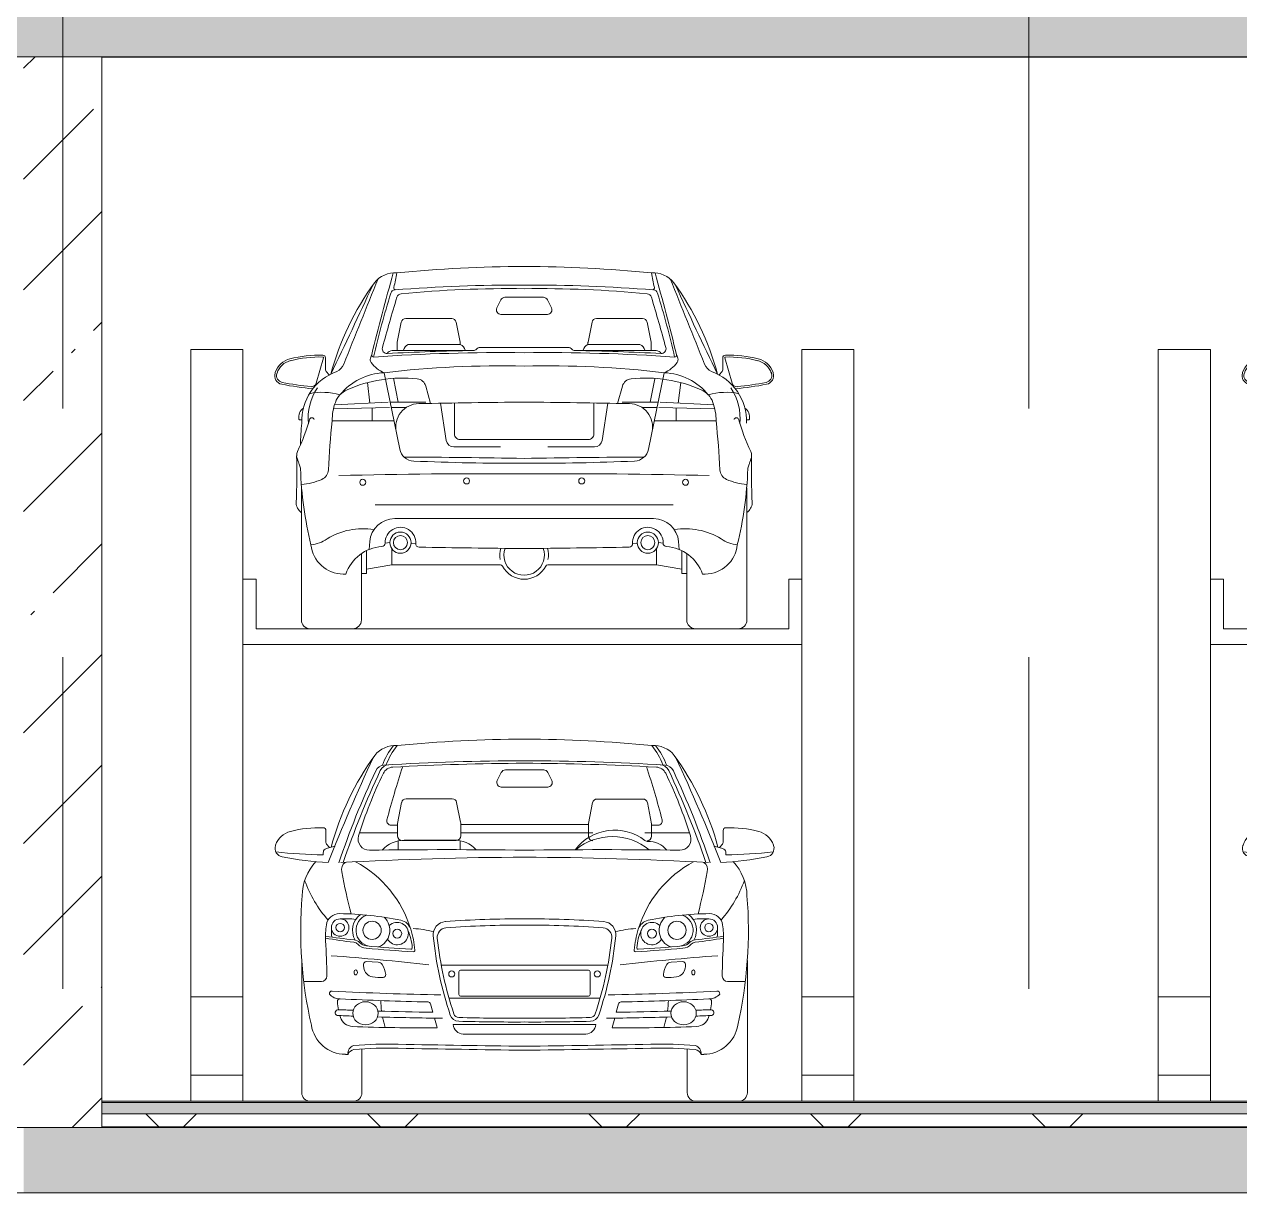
# Model space of a CAD drawing. Header units: millimetres. Extents: x -39507 to 33074, y -24219 to 30962.
# Drawn here: x -13630 to -8976, y -10700 to -6225 of the extents above; entities that cross this region are included whole.
import ezdxf

# ---------------------------------------------------------------- set-up
doc = ezdxf.new("R2010")
doc.units = ezdxf.units.MM
doc.linetypes.add('Осевые', pattern=[6350, 1270, -952.5, 3175, -952.5])
for name, color, linetype, lineweight in [('Каркас несущий', 7, 'Continuous', 9), ('Общие ребра', 7, 'Continuous', 9), ('Отделка 1 _4_-1', 7, 'Continuous', 9), ('Отделка 2 _5_-1', 7, 'Continuous', 9), ('Перекрытия', 7, 'Continuous', 9), ('Стены', 7, 'Continuous', 9), ('Структура _1_', 7, 'Continuous', 18), ('Фундамент несущей конструкции', 7, 'Continuous', 9), ('Штриховка разреза-2', 7, 'Continuous', 9)]:
    doc.layers.add(name, color=color, linetype=linetype, lineweight=lineweight)
for name, color, linetype, lineweight, true_color in [('Оси-3', 7, 'Осевые', 9, 0xaaaaaa), ('Парковка-1', 7, 'Continuous', 9, 0xaaaaaa), ('Элементы узлов-1', 7, 'Continuous', 9, 0xaaaaaa)]:
    doc.layers.add(name, color=color, linetype=linetype, lineweight=lineweight, true_color=true_color)
pattern_1 = [(45, (-2885.9, 6475), (-424.264, 424.264), [600, -100, 20, -100]), (45, (-2885.9, 6899), (-424.264, 424.264), [])]

# ---------------------------------------------------------------- blocks, each defined once
blk = doc.blocks.new('Стена монолитная - Стена монолитная-463893-Разрез 2-2')
at = {"layer": 'Стены'}
blk.add_line((-16032.9, -10450), (-2232.9, -10450), dxfattribs=at)
blk = doc.blocks.new('Стена наружная на отм_-10_450 - Стена наружная на отм_-10_450-507337-Разрез 2-2')
at = {"layer": 'Фундамент несущей конструкции'}
for p, q in [((-21237.9, -6350), (-9282.9, -6350)), ((-9282.9, -6350), (-5782.9, -6350)), ((-3682.9, -10450), (-16032.9, -10450))]:
    blk.add_line(p, q, dxfattribs=at)
blk = doc.blocks.new('Прк_Свб_Механизированная парковка_Параллельная - Прк_Свб_Механизированная парковка_Параллельная-V211-Разрез 2-2')
at = {"layer": 'Парковка-1'}
for p, q in [((-3187.9, -9950), (-3187.9, -7470)), ((-2987.9, -7470), (-3187.9, -7470)), ((-2987.9, -7470), (-2987.9, -9950)), ((-847.9, -9950), (-847.9, -7470)), ((-647.9, -7470), (-847.9, -7470)), ((-647.9, -7470), (-647.9, -9950)), ((-2937.9, -8350), (-2987.9, -8350)), ((-2987.9, -8350), (-2987.9, -8600)), ((-2937.9, -8539.9), (-2937.9, -8350)), ((-847.9, -8350), (-897.9, -8350)), ((-897.9, -8350), (-897.9, -8539.9)), ((-847.9, -8600), (-847.9, -8350)), ((-897.9, -8539.9), (-2937.9, -8539.9)), ((-2987.9, -8600), (-847.9, -8600)), ((-3187.9, -10250), (-3187.9, -9950)), ((-3187.9, -9950), (-2987.9, -9950)), ((-2987.9, -9950), (-3187.9, -9950)), ((-2987.9, -9950), (-2987.9, -10250)), ((-847.9, -10250), (-847.9, -9950)), ((-847.9, -9950), (-647.9, -9950)), ((-647.9, -9950), (-847.9, -9950)), ((-647.9, -9950), (-647.9, -10250)), ((-3187.9, -10350), (-3187.9, -10250)), ((-3187.9, -10250), (-2987.9, -10250)), ((-2987.9, -10250), (-3187.9, -10250)), ((-2987.9, -10250), (-2987.9, -10350)), ((-847.9, -10350), (-847.9, -10250)), ((-847.9, -10250), (-647.9, -10250)), ((-647.9, -10250), (-847.9, -10250)), ((-647.9, -10250), (-647.9, -10350)), ((-2987.9, -10350), (-3187.9, -10350)), ((-647.9, -10350), (-847.9, -10350))]:
    blk.add_line(p, q, dxfattribs=at)
blk.add_arc((-1126.9, -7612.4), 171.1, 17.6183, 18.326, dxfattribs=at)
at = {"layer": 'Элементы узлов-1'}
for p, q in [((-2000.1, -7280.3), (-2015.5, -7311.3)), ((-1984.6, -7270.7), (-1911.1, -7270.7)), ((-1911.1, -7270.7), (-1837.6, -7270.7)), ((-1822.1, -7280.3), (-1806.7, -7311.3)), ((-2188.2, -7352), (-2364.8, -7352)), ((-1911.1, -7336.3), (-2000, -7336.3)), ((-1822.2, -7336.3), (-1911.1, -7336.3)), ((-1634, -7352), (-1457.5, -7352)), ((-2397.3, -7443), (-2381.7, -7365.9)), ((-2155.8, -7442.2), (-2171.3, -7365.9)), ((-1666.4, -7442.2), (-1651, -7365.9)), ((-1424.9, -7443), (-1440.5, -7365.9)), ((-2397.6, -7474.5), (-2397.6, -7446.5)), ((-2155.5, -7451.6), (-2155.5, -7445.6)), ((-1666.7, -7451.6), (-1666.7, -7445.6)), ((-1424.6, -7474.5), (-1424.6, -7446.5)), ((-2106, -7474.5), (-2416.4, -7474.5)), ((-2354.8, -7451.6), (-2155.5, -7451.6)), ((-2079.6, -7462.8), (-1911.1, -7462.8)), ((-1911.1, -7462.8), (-1742.6, -7462.8)), ((-1716.3, -7474.5), (-1405.8, -7474.5)), ((-1467.4, -7451.6), (-1666.7, -7451.6)), ((-2679.1, -7502.2), (-2707.5, -7599.8)), ((-2671.8, -7502.2), (-2671.8, -7548)), ((-1150.4, -7502.2), (-1150.4, -7548)), ((-1143.1, -7502.2), (-1114.8, -7599.8)), ((-2669.2, -7554.8), (-2657.6, -7568)), ((-2447.8, -7559.5), (-2387.8, -7852.2)), ((-2411.7, -7580.9), (-2393.3, -7671.6)), ((-1374.5, -7559.5), (-1434.5, -7852.2)), ((-1410.8, -7582.4), (-1429, -7671.6)), ((-1153, -7554.8), (-1164.7, -7568)), ((-2511.5, -7597.5), (-2501.7, -7675.5)), ((-2269.2, -7676.9), (-2287.6, -7610.7)), ((-1553, -7676.9), (-1534.6, -7610.7)), ((-1310.7, -7597.5), (-1320.6, -7675.5)), ((-2431.7, -7671.6), (-2637.3, -7682.9)), ((-2287.1, -7671.6), (-2424.8, -7671.6)), ((-2209.6, -7818.7), (-2231.4, -7676.3)), ((-2178, -7675.4), (-2178, -7795)), ((-1644.2, -7675.4), (-1644.2, -7795)), ((-1612.6, -7818.7), (-1590.8, -7676.3)), ((-1535.2, -7671.6), (-1397.5, -7671.6)), ((-1390.5, -7671.6), (-1185, -7682.9)), ((-2427.4, -7692.7), (-2641.4, -7698.3)), ((-2493.5, -7694.4), (-2493.5, -7744.3)), ((-2420.5, -7692.7), (-2362.7, -7692.7)), ((-1401.8, -7692.7), (-1459.6, -7692.7)), ((-1394.8, -7692.7), (-1180.9, -7698.3)), ((-1328.8, -7694.4), (-1328.8, -7744.3)), ((-2646.3, -7744.3), (-2409.9, -7744.3)), ((-1176, -7744.3), (-1412.4, -7744.3)), ((-1911.1, -7815.2), (-2157.7, -7815.2)), ((-1664.5, -7815.2), (-1911.1, -7815.2)), ((-2001.3, -7843.5), (-2180.8, -7843.5)), ((-1820.9, -7843.5), (-1641.4, -7843.5)), ((-2764.4, -8506.5), (-2764.4, -8000.8)), ((-1057.8, -8506.5), (-1057.8, -8000.8)), ((-2481.8, -8065.8), (-1911.1, -8065.8)), ((-1911.1, -8065.8), (-1340.5, -8065.8)), ((-2406.9, -8118.1), (-1911.1, -8118.1)), ((-1911.1, -8118.1), (-1415.3, -8118.1)), ((-2502.3, -8206.1), (-2504.8, -8236.7)), ((-2425.4, -8210.2), (-2443.4, -8212.4)), ((-2418, -8294.9), (-2418, -8233.7)), ((-2326.3, -8214.6), (-2344.3, -8213.3)), ((-1495.9, -8214.6), (-1478, -8213.3)), ((-1404.3, -8294.9), (-1404.3, -8233.7)), ((-1396.8, -8210.2), (-1378.9, -8212.4)), ((-1319.9, -8206.1), (-1317.4, -8236.7)), ((-2534.1, -8252.3), (-2534.1, -8506.5)), ((-2515, -8328.4), (-2515, -8241.2)), ((-1307.2, -8328.4), (-1307.2, -8241.2)), ((-1288.2, -8252.3), (-1288.2, -8506.5)), ((-2604.4, -8330.8), (-2594.1, -8330.8)), ((-2534.1, -8328.4), (-2515, -8328.4)), ((-2515, -8311.9), (-2418, -8294.9)), ((-2418, -8294.9), (-2001.9, -8294.9)), ((-1404.3, -8294.9), (-1820.3, -8294.9)), ((-1307.2, -8311.9), (-1404.3, -8294.9)), ((-1288.2, -8328.4), (-1307.2, -8328.4)), ((-1217.9, -8330.8), (-1228.2, -8330.8)), ((-2567.5, -8539.9), (-2731, -8539.9)), ((-1254.8, -8539.9), (-1091.2, -8539.9)), ((-1998.6, -9090.5), (-2014, -9121.4)), ((-1983.1, -9080.9), (-1909.6, -9080.9)), ((-1909.6, -9080.9), (-1836.1, -9080.9)), ((-1820.6, -9090.5), (-1805.2, -9121.4)), ((-1909.6, -9146.4), (-1998.5, -9146.4)), ((-1820.7, -9146.4), (-1909.6, -9146.4)), ((-2396.1, -9285.5), (-2380.2, -9204.9)), ((-2186.7, -9191), (-2363.2, -9191)), ((-2154.3, -9281.2), (-2169.7, -9204.9)), ((-1665.2, -9285.9), (-1649.5, -9206.1)), ((-1632.5, -9192.3), (-1456, -9192.3)), ((-1423.1, -9286.7), (-1439, -9206.1)), ((-2396.1, -9292.2), (-2421, -9292.2)), ((-2396.1, -9333.4), (-2396.1, -9285.5)), ((-2154, -9333.4), (-2154, -9284.7)), ((-2154, -9289.6), (-1803.6, -9289.6)), ((-1803.6, -9289.6), (-1665.2, -9289.6)), ((-1665.2, -9334.6), (-1665.2, -9285.9)), ((-1423.1, -9334.6), (-1423.1, -9286.7)), ((-1423.1, -9292.2), (-1398.2, -9292.2)), ((-2670.3, -9312.3), (-2670.3, -9358.1)), ((-2396.1, -9321.8), (-2541.2, -9321.8)), ((-2393.2, -9352.8), (-2393.2, -9387)), ((-2193.5, -9350.7), (-2378.8, -9350.7)), ((-2370.1, -9350.4), (-2274.9, -9350.4)), ((-2179.6, -9349.7), (-2274.9, -9350.4)), ((-2171.3, -9350.7), (-2193.5, -9350.7)), ((-2156.5, -9351.9), (-2156.2, -9386.2)), ((-1803.6, -9321.8), (-2154, -9321.8)), ((-1647.9, -9321.8), (-1803.6, -9321.8)), ((-1449.1, -9321.8), (-1278, -9321.8)), ((-1148.9, -9312.3), (-1148.9, -9358.1)), ((-2667.7, -9364.9), (-2656, -9378.1)), ((-1151.5, -9364.9), (-1163.2, -9378.1)), ((-2762.9, -10316.6), (-2762.9, -9811)), ((-2470.7, -9817), (-2515.5, -9815.1)), ((-1348.5, -9817), (-1303.7, -9815.1)), ((-1056.3, -10316.6), (-1056.3, -9811)), ((-2228.8, -9828.6), (-1909.6, -9828.6)), ((-2160.7, -9853.5), (-2160.7, -9941.2)), ((-2154.6, -9847.5), (-1909.6, -9847.5)), ((-1909.6, -9828.6), (-1590.4, -9828.6)), ((-1909.6, -9847.5), (-1664.6, -9847.5)), ((-1658.5, -9853.5), (-1658.5, -9941.2)), ((-2687, -9891), (-2755.9, -9891)), ((-1132.2, -9891), (-1063.3, -9891)), ((-2198.9, -9955.4), (-1909.6, -9955.4)), ((-1909.6, -9947.2), (-2154.6, -9947.2)), ((-1664.6, -9947.2), (-1909.6, -9947.2)), ((-1909.6, -9955.4), (-1620.3, -9955.4)), ((-2269.9, -9976.9), (-2261, -10009.2)), ((-1558.2, -10009.2), (-1549.3, -9976.9)), ((-2254.8, -10031.5), (-2244.8, -10067.9)), ((-1574.4, -10067.9), (-1564.4, -10031.5)), ((-2182.6, -10056.4), (-1909.6, -10056.4)), ((-2144.5, -10092.5), (-1909.6, -10092.5)), ((-1909.6, -10056.4), (-1636.6, -10056.4)), ((-1909.6, -10092.5), (-1674.7, -10092.5)), ((-2595.8, -10170.1), (-2585.6, -10170.1)), ((-2532.6, -10149.3), (-2532.6, -10316.6)), ((-1286.6, -10149.3), (-1286.6, -10316.6)), ((-1223.4, -10170.1), (-1233.6, -10170.1)), ((-2565.9, -10350), (-2729.5, -10350)), ((-1253.2, -10350), (-1089.7, -10350))]:
    blk.add_line(p, q, dxfattribs=at)
for centre, radius in [((-2529.2, -7979), 11.4), ((-2131.6, -7974), 11.4), ((-1690.7, -7974), 11.4), ((-1293, -7979), 11.4), ((-2384.8, -8210.2), 40.6), ((-2384.8, -8210.2), 27), ((-1437.4, -8210.2), 40.6), ((-1437.4, -8210.2), 27), ((-2615.7, -9684.6), 33.5), ((-2615.7, -9684.6), 16.2), ((-2493.4, -9695.1), 34.9), ((-1325.8, -9695.1), 34.9), ((-1203.5, -9684.6), 33.5), ((-1203.5, -9684.6), 16.2), ((-2397.3, -9707.5), 17.2), ((-1421.8, -9707.5), 17.2), ((-2188.3, -9861.9), 11.8), ((-1630.9, -9861.9), 11.8)]:
    blk.add_circle(centre, radius, dxfattribs=at)
for centre, radius, start, end in [((-1907.6, -12087.1), 4934.3, 90.0409, 95.713), ((-1914.6, -12087.1), 4934.3, 84.287, 89.9591), ((48708.9, -28019.4), 55251.7, 157.86428, 158.22937), ((8562, -10232.6), 11391.9, 164.4425, 166.06975), ((-2406.1, -7276.9), 99.9, 85.7838, 141.6623), ((-3174.3, -7048.9), 786, 346.4979, 350.6005), ((-1416.1, -7276.9), 99.9, 38.3377, 94.2162), ((-648, -7048.9), 786, 189.3995, 193.5021), ((-12384.3, -10232.6), 11391.9, 13.93025, 15.5575), ((-52531.1, -28019.4), 55251.7, 21.77063, 22.13572), ((-1613.9, -7845.6), 1075, 144.0802, 164.861), ((-20703, 1133.6), 20038.2, 334.27309, 335.34979), ((1097.5, -8326.4), 3679.1, 163.0632, 167.011), ((-2405, -7259.8), 17.8, 94.5001, 163.0632), ((-2402.6, -7234.2), 7.59, 166.4979, 274.4568), ((-1944.5, -13110.7), 5886.7, 89.67465, 94.50007), ((-2380.5, -7275.7), 18.8, 95.4501, 163.2127), ((-1964.5, -11635.8), 4398.6, 89.305, 95.4501), ((-1877.7, -13110.7), 5886.7, 85.49993, 90.32535), ((-1857.8, -11635.8), 4398.6, 84.5499, 90.695), ((-1441.8, -7275.7), 18.8, 16.7873, 84.5499), ((-1419.7, -7234.2), 7.59, 265.5432, 13.5021), ((-1417.2, -7259.8), 17.8, 16.9368, 85.4999), ((-4919.7, -8326.4), 3679.1, 12.989, 16.9368), ((-2208.3, -7845.6), 1075, 15.139, 35.9198), ((16880.8, 1133.6), 20038.2, 204.65021, 205.72691), ((4645.2, -9395.2), 7357.2, 163.21267, 164.77719), ((-1984.6, -7288), 17.3, 90, 153.5465), ((-1837.6, -7288), 17.3, 26.4535, 90), ((-8467.4, -9395.2), 7357.2, 15.22281, 16.78733), ((-2364.8, -7369.3), 17.3, 90, 168.5881), ((-2188.2, -7369.3), 17.3, 11.4119, 90), ((-2000, -7319), 17.3, 153.5465, 270), ((-1822.2, -7319), 17.3, 270, 26.4535), ((-1634, -7369.3), 17.3, 90, 168.5881), ((-1457.5, -7369.3), 17.3, 11.4119, 90), ((-2380.3, -7446.5), 17.3, 168.5881, 180), ((-2172.8, -7445.6), 17.3, 0, 11.4119), ((-1649.4, -7445.6), 17.3, 168.5881, 180), ((-1441.9, -7446.5), 17.3, 0, 11.4119), ((-2692.2, -7967.5), 475.7, 88.7503, 104.0957), ((-2682, -7502.2), 10.2, 0, 88.7503), ((-2462.8, -7511.4), 37.7, 148.8459, 175.6295), ((-2487.5, -7491.9), 7.59, 166.0697, 273.9966), ((-1996, -14525.7), 7043.4, 89.3093, 93.99662), ((-2436.7, -7468.1), 17.8, 164.7772, 273.0474), ((-2416.4, -7496.7), 22.2, 90.0461, 150.7436), ((-1970, -16234.3), 8760.8, 90.88947, 93.04741), ((-2347.5, -7476.1), 25.6, 106.4998, 173.9283), ((-2162.8, -7476.1), 25.6, 6.0717, 73.5002), ((-2106.3, -7456.7), 17.8, 270.8895, 315.2014), ((-2077.9, -7484.9), 22.2, 94.4926, 135.2014), ((-1826.2, -14525.7), 7043.4, 86.00338, 90.6907), ((-1744.3, -7484.9), 22.2, 44.7986, 85.5074), ((-1716, -7456.7), 17.8, 224.7986, 269.1105), ((-1852.3, -16234.3), 8760.8, 86.95259, 89.11053), ((-1659.5, -7476.1), 25.6, 106.4998, 173.9283), ((-1474.7, -7476.1), 25.6, 6.0717, 73.5002), ((-1405.8, -7496.7), 22.2, 29.2564, 89.9539), ((-1385.6, -7468.1), 17.8, 266.9526, 15.2228), ((-1334.8, -7491.9), 7.59, 266.0034, 13.9303), ((-1359.4, -7511.4), 37.7, 4.3705, 31.1541), ((-1140.2, -7502.2), 10.2, 91.2497, 180), ((-1130.1, -7967.5), 475.7, 75.9043, 91.2497), ((-2788.5, -7583.7), 80, 104.0957, 161.674), ((-2788.5, -7583.7), 72.7, 104.0957, 161.674), ((-2692.2, -7967.5), 468.3, 88.7503, 104.0957), ((-2682, -7502.2), 2.91, 360, 88.7503), ((-2656.4, -7502.2), 59.8, 298.1193, 335.5163), ((-2482.7, -7509.9), 17.8, 175.6295, 217.0304), ((-2397.3, -7445.5), 124.7, 217.0304, 246.1166), ((-1995.7, -11403.5), 3870.5, 88.7475, 96.7073), ((-1826.5, -11403.5), 3870.5, 83.2927, 91.2525), ((-1424.9, -7445.5), 124.7, 293.8834, 322.9696), ((-1339.6, -7509.9), 17.8, 322.9696, 4.3705), ((-1165.8, -7502.2), 59.8, 204.4837, 241.8807), ((-1140.2, -7502.2), 2.91, 91.2497, 180), ((-1130.1, -7967.5), 468.3, 75.9043, 91.2497), ((-1033.7, -7583.7), 72.7, 18.326, 75.9043), ((-1033.7, -7583.7), 80, 18.326, 75.9043), ((-2833.2, -7570.7), 33.5, 162.3817, 258.997), ((-2702.1, -7612.4), 171.1, 161.674, 162.3817), ((-2833.2, -7570.7), 26.2, 162.3817, 258.997), ((-2561.2, -7745.5), 202, 109.397, 181.9623), ((-2661.5, -7548), 10.2, 180, 221.428), ((-2438, -7788.9), 229.6, 92.4534, 141.0622), ((-2376.4, -8101.4), 521.7, 83.8593, 114.1135), ((-2324.7, -7621), 38.5, 15.5227, 83.8593), ((-1497.5, -7621), 38.5, 96.1407, 164.4773), ((-1445.9, -8101.4), 521.7, 65.8865, 96.1407), ((-1384.3, -7788.9), 229.6, 38.9378, 87.5466), ((-1261.1, -7745.5), 202, 358.0377, 70.603), ((-1160.7, -7548), 10.2, 318.572, 0), ((-989, -7570.7), 26.2, 281.003, 17.6183), ((-989, -7570.7), 33.5, 281.003, 17.6183), ((-1120.2, -7612.4), 171.1, 17.6183, 18.326), ((-2600.3, -6372.9), 1253.8, 258.997, 264.5122), ((-2600.3, -6372.9), 1246.4, 258.997, 264.1692), ((-2520.7, -7736.2), 217.7, 146.8264, 184.9502), ((-2725.1, -7594.7), 18.3, 264.1692, 343.8085), ((-2555.3, -7701.6), 83.7, 114.1135, 159.9948), ((-1266.9, -7701.6), 83.7, 20.0052, 65.8865), ((-1301.5, -7736.2), 217.7, 355.0498, 33.1736), ((-1097.2, -7594.7), 18.3, 196.1915, 275.8308), ((-1221.9, -6372.9), 1253.8, 275.4878, 281.003), ((-1221.9, -6372.9), 1246.4, 275.8308, 281.003), ((-2684.3, -7866.1), 231.6, 72.9961, 102.2038), ((-2442.1, -7742.8), 204.2, 159.9948, 180.4078), ((-2312.9, -7768), 90.2, 91.0763, 191.5926), ((-1297.2, -61829.6), 54161.4, 90.64943, 91.0763), ((-2525, -61829.6), 54161.4, 88.9237, 89.35057), ((-1509.3, -7768), 90.2, 348.4074, 88.9237), ((-1137.9, -7866.1), 231.6, 77.7962, 107.0039), ((-1380.1, -7742.8), 204.2, 359.5922, 20.0052), ((-2729.7, -7730.6), 44.9, 127.0648, 188.1795), ((-1092.6, -7730.6), 44.9, 351.8205, 52.9352), ((-3580.6, -7487.2), 884.4, 335.0061, 343.6424), ((-2770.9, -7736.5), 3.27, 188.1795, 265.5447), ((-2760.9, -7608.5), 131.7, 265.5447, 269.0311), ((-1331.1, -7877.8), 1437.5, 174.9976, 178.3487), ((-2724, -7741.1), 9.21, 13.0469, 148.7544), ((378.7, -8072.1), 3042.6, 173.8158, 177.3495), ((-4200.9, -8072.1), 3042.6, 2.6505, 6.1842), ((-1098.2, -7741.1), 9.21, 31.2456, 166.9531), ((-241.7, -7487.2), 884.4, 196.3576, 204.9939), ((-1061.3, -7608.5), 131.7, 270.9689, 274.4553), ((-1051.4, -7736.5), 3.27, 274.4553, 351.8205), ((-2180.8, -7814.3), 29.2, 188.6953, 270), ((-2157.7, -7795), 20.3, 180, 270.0801), ((-1664.5, -7795), 20.3, 269.9199, 0), ((-1641.4, -7814.3), 29.2, 270, 351.3047), ((-2745.6, -7876.4), 36.7, 155.0061, 181.8553), ((-2331.5, -7840.6), 57.4, 191.5926, 267.5409), ((-1490.7, -7840.6), 57.4, 272.4591, 348.4074), ((-1076.6, -7876.4), 36.7, 358.1447, 24.9939), ((-4808.4, -7943.2), 2027.1, 356.7448, 1.8553), ((-2666.6, -51984.7), 44103.4, 89.01848, 89.61606), ((-1953.8, 954.7), 8860.8, 267.54087, 270.27596), ((-1155.6, -51984.7), 44103.4, 90.38394, 90.98152), ((-1868.4, 954.7), 8860.8, 269.72404, 272.45913), ((986.2, -7943.2), 2027.1, 178.1447, 183.2552), ((-1331.1, -7877.8), 1437.5, 181.9837, 193.7227), ((-2702.9, -7929.4), 42.2, 293.9425, 357.3495), ((-2096.5, -27232), 19285.6, 89.44927, 91.55649), ((-1725.7, -27232), 19285.6, 88.44351, 90.55073), ((-1119.3, -7929.4), 42.2, 182.6505, 246.0575), ((-2491.1, -7877.8), 1437.5, 346.2773, 358.0163), ((-2777.2, -7762), 225.4, 273.2699, 293.9425), ((-1045, -7762), 225.4, 246.0575, 266.7301), ((-2734.3, -8054.6), 50.4, 184.2077, 233.2585), ((-1088, -8054.6), 50.4, 306.7415, 355.7923), ((-2406.9, -8213.9), 95.7, 90, 175.3467), ((-1415.3, -8213.9), 95.7, 4.6533, 90), ((-2529.7, -8415.3), 258.3, 80.3869, 121.8355), ((-2384.8, -8210.2), 58.6, 356.4752, 181.7411), ((-1437.4, -8210.2), 58.6, 358.2589, 183.5248), ((-1292.6, -8415.3), 258.3, 58.1645, 99.6131), ((-2744.6, -8078), 141.8, 276.9357, 303.7276), ((-2603.5, -8206.2), 124.6, 185.7841, 269.5996), ((-2446.2, -8381.6), 156.4, 93.5063, 161.053), ((-2456.6, -8212.4), 13.2, 273.5063, 1.7411), ((-2313.1, -8214.6), 13.2, 176.4752, 269.02), ((-1539.4, 37013.8), 45248.2, 269.01996, 269.52932), ((-1911.1, -8257.6), 92.9, 164.039, 190.9633), ((-1911.1, -8257.6), 77.5, 160.8842, 19.1158), ((-2282.8, 37013.8), 45248.2, 270.47068, 270.98004), ((-1911.1, -8257.6), 92.9, 349.0367, 15.961), ((-1509.1, -8214.6), 13.2, 270.98, 3.5248), ((-1365.7, -8212.4), 13.2, 178.2589, 266.4937), ((-1376, -8381.6), 156.4, 18.947, 86.4937), ((-1218.7, -8206.2), 124.6, 270.4004, 354.2159), ((-1077.6, -8078), 141.8, 236.2724, 263.0643), ((-2001.9, -8303.8), 8.95, 26.9755, 90), ((-1911.1, -8257.6), 92.9, 206.9755, 333.0245), ((-1820.3, -8303.8), 8.95, 90, 153.0245), ((-2731, -8506.5), 33.4, 180, 270), ((-2567.5, -8506.5), 33.4, 270, 0), ((-1254.8, -8506.5), 33.4, 180, 270), ((-1091.2, -8506.5), 33.4, 270, 0), ((-1906.1, -13897.2), 4934.3, 90.0409, 95.713), ((-1913.1, -13897.2), 4934.3, 84.287, 89.9591), ((-1612.4, -9655.7), 1075, 144.0802, 164.9521), ((-2404.6, -9087), 99.9, 85.7838, 141.6623), ((-2222.2, -9143.2), 244.8, 140.4636, 160.8545), ((-2208.4, -9143.2), 244.8, 140.484, 160.5198), ((-1414.6, -9087), 99.9, 38.3377, 94.2162), ((-1610.8, -9143.2), 244.8, 19.4802, 39.516), ((-1597, -9143.2), 244.8, 19.1455, 39.5364), ((-2206.8, -9655.7), 1075, 15.0479, 35.9198), ((3978.2, -12042.3), 7132.9, 155.05475, 158.56177), ((-2444.9, -9100.3), 38.3, 93.3157, 154.9579), ((-2427.3, -9099.3), 38.3, 93.2139, 155.0829), ((-2412.3, -9112.3), 42.3, 93.1285, 153.9695), ((-1870.5, -19015.4), 9970.1, 90.22469, 93.3157), ((359.7, -9988.6), 2886.6, 161.4025, 165.6287), ((-1870.5, -19025.3), 9970.1, 90.22469, 93.12852), ((-1948.7, -19015.4), 9970.1, 86.6843, 89.77531), ((-1948.7, -19025.3), 9970.1, 86.87148, 89.77531), ((-4178.9, -9988.6), 2886.6, 14.3713, 18.5975), ((-1406.9, -9112.3), 42.3, 26.0305, 86.8715), ((-1391.9, -9099.3), 38.3, 24.9171, 86.7861), ((-1374.3, -9100.3), 38.3, 25.0421, 86.6843), ((-7797.4, -12042.3), 7132.9, 21.43823, 24.94525), ((551.9, -10500.4), 3346.1, 154.9579, 161.4586), ((950.2, -10668.3), 3762.5, 155.0829, 160.8688), ((-978.4, -9812.5), 1638, 153.9695, 163.0049), ((-1998.5, -9129.1), 17.3, 153.5465, 270), ((-1983.1, -9098.2), 17.3, 90, 153.5465), ((-1836.1, -9098.2), 17.3, 26.4535, 90), ((-1820.7, -9129.1), 17.3, 270, 26.4535), ((-2840.8, -9812.5), 1638, 16.9951, 26.0305), ((-4769.4, -10668.3), 3762.5, 19.1312, 24.9171), ((-4371.1, -10500.4), 3346.1, 18.5414, 25.0421), ((-2363.2, -9208.4), 17.3, 90, 168.5881), ((-2186.7, -9208.4), 17.3, 11.4119, 90), ((-1632.5, -9209.6), 17.3, 90, 168.5881), ((-1456, -9209.6), 17.3, 11.4119, 90), ((-2690.7, -9777.6), 475.7, 88.7503, 104.0957), ((-2680.5, -9312.3), 10.2, 0, 88.7503), ((-2421, -9276.1), 16.1, 165.6287, 270), ((-2171.3, -9284.7), 17.3, 0, 11.4119), ((-1398.2, -9276.1), 16.1, 270, 14.3713), ((-1138.7, -9312.3), 10.2, 91.2497, 180), ((-1128.5, -9777.6), 475.7, 75.9043, 91.2497), ((-2787, -9393.9), 80, 104.0957, 161.674), ((-2504.5, -9346.1), 42.3, 163.0049, 270.8504), ((-2370, -9464.1), 113.7, 90.0311, 137.8013), ((-2378.8, -9333.4), 17.3, 180, 270), ((-2178.9, -9463.4), 113.7, 42.608, 90.3782), ((-2171.3, -9333.4), 17.3, 270, 0), ((-1564.4, -9503.1), 191.4, 52.635, 142.4218), ((-1573, -9556.3), 220.4, 50.2185, 129.5308), ((-1647.9, -9334.6), 17.3, 180, 270), ((-1437.8, -9337.2), 17.3, 232.635, 271.7129), ((-1440.4, -9334.6), 17.3, 270, 0), ((-1434.6, -9444.2), 89.7, 39.0216, 91.7129), ((-1314.7, -9346.1), 42.3, 269.1496, 16.9951), ((-1032.2, -9393.9), 80, 18.326, 75.9043), ((-2831.7, -9380.9), 33.5, 162.3817, 258.997), ((-2700.5, -9422.5), 171.1, 161.674, 162.3817), ((-2620.6, -7105.3), 2302.1, 263.9752, 268.4947), ((-2615.4, -9406.8), 65.7, 166.0316, 179.7795), ((-2669.2, -9393.4), 10.2, 111.1534, 166.0316), ((-2596.8, -9580.6), 210.9, 100.4056, 111.1534), ((-2660, -9358.1), 10.2, 180, 221.428), ((-2202.1, -29719.8), 20333.7, 89.17578, 90.85038), ((-1617.1, -29719.8), 20333.7, 89.14962, 90.82422), ((-1222.4, -9580.6), 210.9, 68.8466, 79.5944), ((-1159.2, -9358.1), 10.2, 318.572, 0), ((-1150, -9393.4), 10.2, 13.9684, 68.8466), ((-1203.8, -9406.8), 65.7, 0.2205, 13.9684), ((-1198.6, -7105.3), 2302.1, 271.5053, 276.0248), ((-987.5, -9380.9), 33.5, 281.003, 17.6183), ((-1118.7, -9422.5), 171.1, 17.6183, 18.326), ((-2598.8, -8183), 1253.8, 258.997, 267.1444), ((-2561.5, -9567), 200.1, 137.5485, 178.7293), ((-1856.2, -23208.3), 13793.4, 90.22199, 93.14802), ((-2576.3, -9462.3), 34.1, 126.2289, 195.0129), ((-2761.3, -9816.2), 434.4, 16.7676, 61.9724), ((-1963, -23208.3), 13793.4, 86.85198, 89.77801), ((-1057.9, -9816.2), 434.4, 118.0276, 163.2324), ((-1242.9, -9462.3), 34.1, 344.9871, 53.7711), ((-1220.4, -8183), 1253.8, 272.8556, 281.003), ((-1257.7, -9567), 200.1, 1.2707, 42.4515), ((-403.7, -9075), 2240.8, 190.1822, 194.4047), ((-3415.5, -9075), 2240.8, 345.5953, 349.8178), ((-2306.5, -9343), 473.6, 199.952, 221.3363), ((-1512.7, -9343), 473.6, 318.6637, 340.048), ((-1146.9, -9695.7), 1620.1, 175.2872, 192.9227), ((-2672.3, -9695.7), 1620.1, 347.0773, 4.7128), ((-2618.9, -9681.1), 50, 89.2549, 171.6752), ((-2634.7, -10892.2), 1261.2, 78.5015, 89.2549), ((-2493.4, -9695.1), 75, 126.3541, 209.8412), ((-1184.5, -10892.2), 1261.2, 90.7451, 101.4985), ((-1325.8, -9695.1), 75, 330.1588, 53.6459), ((-1200.3, -9681.1), 50, 8.3248, 90.7451), ((-2316, -9725.4), 356.1, 171.6752, 181.6012), ((-2597.6, -10035.2), 384.5, 83.7064, 92.6639), ((-2493.4, -9695.1), 61.8, 109.288, 259.2191), ((-2493.4, -9695.1), 68.1, 290.3855, 47.4319), ((-2397.3, -9707.5), 42.9, 210.2482, 135.0206), ((-2393.2, -9705.3), 50, 16.7676, 78.5015), ((-2209.2, -9711.5), 50, 94.3236, 185.5068), ((-1933.6, -13356.3), 3705.2, 89.6283, 94.3236), ((-1933.6, -13356.3), 3681.1, 89.6283, 94.3185), ((-1885.6, -13356.3), 3705.2, 85.6764, 90.3717), ((-1885.6, -13356.3), 3681.1, 85.6815, 90.3717), ((-1610, -9711.5), 50, 354.4932, 85.6764), ((-1426, -9705.3), 50, 101.4985, 163.2324), ((-1421.8, -9707.5), 42.9, 44.9794, 329.7518), ((-1325.8, -9695.1), 68.1, 132.5681, 249.6145), ((-1325.8, -9695.1), 61.8, 280.7809, 70.712), ((-1221.6, -10035.2), 384.5, 87.3361, 96.2936), ((-1503.2, -9725.4), 356.1, 358.3988, 8.3248), ((-2184.3, -6263.5), 3488.8, 261.963, 263.7745), ((-2451.2, -8612), 1134.3, 258.7671, 264.3166), ((-1774.2, -9668.6), 875.2, 181.0478, 183.4593), ((-2556.8, -9781), 218.2, 5.0219, 23.4205), ((-2755.5, -9814.7), 428.4, 5.7763, 16.8058), ((-2364.4, -10148.5), 461, 76.6366, 86.4765), ((-917.4, -9587), 1347.8, 185.5068, 198.7278), ((-2208.1, -9721.3), 35.7, 94.3185, 185.9423), ((-917.4, -9587), 1333.4, 185.9423, 198.7278), ((-2901.8, -9587), 1333.4, 341.2722, 354.0577), ((-2901.8, -9587), 1347.8, 341.2722, 354.4932), ((-1611.1, -9721.3), 35.7, 354.0577, 85.6815), ((-1454.8, -10148.5), 461, 93.5235, 103.3634), ((-1063.7, -9814.7), 428.4, 163.1942, 174.2237), ((-1262.4, -9781), 218.2, 156.5795, 174.9781), ((-1634.9, -6263.5), 3488.8, 276.2255, 278.037), ((-1368, -8612), 1134.3, 275.6834, 281.2329), ((-2045, -9668.6), 875.2, 356.5407, 358.9522), ((-4292.6, -9862.6), 1625.5, 359.7011, 4.49), ((-2566, -9765.6), 25, 43.7874, 84.3166), ((-2566, -9765.6), 34, 43.7874, 84.3166), ((-2511, -9712.9), 51.2, 223.7874, 264.7911), ((-2511, -9712.9), 42.2, 223.7874, 264.8128), ((-2120, -5595.9), 4186.6, 264.5725, 267.0642), ((-2120, -5595.9), 4177.6, 264.5728, 266.9179), ((-2344.4, -9762.5), 5, 266.9179, 7.2323), ((-2334.2, -9772.1), 4.97, 267.0642, 6.0285), ((-1485, -9772.1), 4.97, 173.9715, 272.9358), ((-1699.2, -5595.9), 4186.6, 272.9358, 275.4275), ((-1474.8, -9762.5), 5, 172.7677, 273.0821), ((-1699.2, -5595.9), 4177.6, 273.0821, 275.4272), ((-1308.2, -9712.9), 42.2, 275.1872, 316.2126), ((-1308.2, -9712.9), 51.2, 275.2089, 316.2126), ((-1253.2, -9765.6), 34, 95.6834, 136.2126), ((-1253.2, -9765.6), 25, 95.6834, 136.2126), ((473.4, -9862.6), 1625.5, 175.51, 180.2989), ((-3379.5, -19720.6), 9955, 83.63464, 85.79761), ((-2516, -9825.1), 10, 87.6194, 178.6927), ((-2471.6, -9837), 20, 31.3076, 87.6194), ((-439.7, -19720.6), 9955, 94.20239, 96.36536), ((-1347.6, -9837), 20, 92.3806, 148.6924), ((-1303.2, -9825.1), 10, 1.3073, 92.3806), ((-2437.7, -9826.9), 88.2, 178.6927, 188.0029), ((-2485.5, -9833.6), 40, 188.0029, 260.7383), ((-2535, -9875.6), 94.3, 6.7242, 31.3076), ((-2451.3, -9865.7), 10, 272.0204, 6.7242), ((-2154.6, -9853.5), 6.08, 90, 180), ((-1664.6, -9853.5), 6.08, 0, 90), ((-1367.9, -9865.7), 10, 173.2758, 267.9796), ((-1284.2, -9875.6), 94.3, 148.6924, 173.2758), ((-1333.7, -9833.6), 40, 279.2617, 351.9971), ((-1381.5, -9826.9), 88.2, 351.9971, 1.3073), ((-2687, -9871), 20, 270, 359.7011), ((-2458.3, -9667), 208.8, 260.7383, 272.0204), ((-1360.9, -9667), 208.8, 267.9796, 279.2617), ((-1132.2, -9871), 20, 180.2989, 270), ((-2647.1, -9937.9), 10, 87.0046, 186.3256), ((-2618.1, -9907.5), 50.1, 218.9498, 272.0779), ((-2020.6, 2034.9), 11979.1, 267.00459, 268.99993), ((-2616.3, -9967.6), 10, 87.1521, 184.3002), ((-2020.6, 2006.8), 11979.1, 267.15212, 268.76249), ((-2154.6, -9941.2), 6.08, 180, 270), ((-1664.6, -9941.2), 6.08, 270, 0), ((-1798.6, 2034.9), 11979.1, 271.00007, 272.99541), ((-1798.6, 2006.8), 11979.1, 271.23751, 272.84788), ((-1202.9, -9967.6), 10, 355.6998, 92.8479), ((-1201.1, -9907.5), 50.1, 267.9221, 321.0502), ((-1172.1, -9937.9), 10, 353.6744, 92.9954), ((-2623.3, -10010.5), 11.4, 83.7259, 251.8702), ((-2364, -9948.6), 263, 184.3002, 191.0999), ((-1999.5, 6015.3), 16026.6, 267.77101, 267.97572), ((-1999.5, 6015.3), 16026.6, 268.3139, 269.06501), ((-2056, -9948.2), 404.8, 182.2827, 188.0406), ((-2279.5, -9979.6), 10, 15.3386, 88.7625), ((-1819.7, 6015.3), 16026.6, 270.93499, 271.6861), ((-1539.7, -9979.6), 10, 91.2375, 164.6614), ((-1763.2, -9948.2), 404.8, 351.9594, 357.7173), ((-1819.7, 6015.3), 16026.6, 272.02428, 272.22899), ((-1455.2, -9948.6), 263, 348.9001, 355.6998), ((-1195.9, -10010.5), 11.4, 288.1298, 96.2741), ((-2032.6, 4798), 14831.2, 267.70361, 267.93928), ((-2364, -9948.6), 263, 196.1451, 197.6758), ((-2566.9, -10013.2), 50, 197.6758, 267.5753), ((-2032.6, 4798), 14831.2, 268.30002, 269.26067), ((-2056, -9948.2), 404.8, 191.267, 197.0971), ((-2160.7, -10008.5), 35, 198.7278, 268.4116), ((-2160.7, -10008.5), 20.6, 198.7278, 268.4116), ((-1954.5, -2572.1), 7474.2, 268.41161, 270.34404), ((-1954.5, -2572.1), 7459.8, 268.41161, 270.3447), ((-1864.7, -2572.1), 7459.8, 269.6553, 271.58839), ((-1864.7, -2572.1), 7474.2, 269.65596, 271.58839), ((-1658.5, -10008.5), 20.6, 271.5884, 341.2722), ((-1658.5, -10008.5), 35, 271.5884, 341.2722), ((-1786.6, 4798), 14831.2, 270.73933, 271.69998), ((-1763.2, -9948.2), 404.8, 342.9029, 348.733), ((-1786.6, 4798), 14831.2, 272.06072, 272.29639), ((-1252.3, -10013.2), 50, 272.4247, 342.3242), ((-1455.2, -9948.6), 263, 342.3242, 343.8549), ((-2595.8, -10038.4), 131.6, 188.5345, 270), ((-2323.3, -4261.3), 5807.2, 267.57528, 270.77492), ((-2143.6, -10053.5), 39.1, 184.2997, 268.676), ((-1675.6, -10053.5), 39.1, 271.324, 355.7003), ((-1495.9, -4261.3), 5807.2, 269.22508, 272.42472), ((-1223.4, -10038.4), 131.6, 270, 351.4655), ((-2554, -10166.5), 31.8, 108.6682, 186.5232), ((-2432.8, -11779.8), 1648.8, 88.6223, 94.5701), ((-2432.8, -11779.8), 1633.6, 88.621, 94.5701), ((-1022.9, 61536.6), 71696.4, 268.904652, 269.29137), ((-1022.9, 61536.6), 71681.2, 268.904682, 269.291219), ((-2796.3, 61536.6), 71681.2, 270.708781, 271.095318), ((-2796.3, 61536.6), 71696.4, 270.70863, 271.095348), ((-1386.4, -11779.8), 1648.8, 85.4299, 91.3777), ((-1386.4, -11779.8), 1633.6, 85.4299, 91.379), ((-1265.2, -10166.5), 31.8, 353.4768, 71.3318), ((-2558.1, -10180.4), 29.4, 99.5127, 159.3225), ((-1261.1, -10180.4), 29.4, 20.6775, 80.4873), ((-2729.5, -10316.6), 33.4, 180, 270), ((-2565.9, -10316.6), 33.4, 270, 0), ((-1253.2, -10316.6), 33.4, 180, 270), ((-1089.7, -10316.6), 33.4, 270, 0)]:
    blk.add_arc(centre, radius, start, end, dxfattribs=at)
for centre, major_axis, ratio in [((-2556.1, -9856.2), (0, 9.53), 0.658975), ((-1263.1, -9856.2), (0, 9.53), 0.658975), ((-2518.7, -10012.9), (-48.6, 0), 0.908968), ((-1300.5, -10012.9), (48.6, 0), 0.908968)]:
    blk.add_ellipse(centre, major_axis=major_axis, ratio=ratio, dxfattribs=at)
for points in [[(-2782.4, -7877.6), (-2782.4, -7877.6), (-2782, -7886), (-2776.2, -7897.5), (-2771.9, -7914.5), (-2767.6, -7923.4), (-2767.6, -7928.8)], [(-1039.9, -7877.6), (-1039.9, -7877.6), (-1040.3, -7886), (-1046.1, -7897.5), (-1050.3, -7914.5), (-1054.6, -7923.4), (-1054.6, -7928.8)]]:
    blk.add_open_spline(points, degree=3, knots=[0, 0, 0, 0, 0.00003, 25.19519, 36.938224, 53.287819, 53.287819, 53.287819, 53.287819], dxfattribs=at)

msp = doc.modelspace()

# ---------------------------------------------------------------- hatches: boundary and pattern name
at = {"layer": 'Штриховка разреза-2'}
h = msp.add_hatch(dxfattribs=at)
h.set_pattern_fill('FP_2', color=256, style=0, pattern_type=2)
h.set_pattern_definition(pattern_1)
h.paths.add_polyline_path([(-12289, -6350), (19717.1, -6350), (19717.1, -6100), (-31682.9, -6100), (-31682.9, -6350), (-13332.9, -6350)], flags=0)
h.paths.add_polyline_path([(25717.1, -6350), (25717.1, -6100), (25417.1, -6100), (25417.1, -6350), (25702.9, -6350)], flags=0)
h = msp.add_hatch(dxfattribs=at)
h.set_pattern_fill('FP_2', color=256, style=0, pattern_type=2)
h.set_pattern_definition(pattern_1)
h.paths.add_polyline_path([(-13632.9, -10450), (-13332.9, -10450), (-13332.9, -6350), (-13632.9, -6350), (-13632.9, -7635.7)], flags=0)
h = msp.add_hatch(dxfattribs=at)
h.set_pattern_fill('FP_3', color=256, style=0, pattern_type=2)
h.set_pattern_definition([(0, (-2885.9, 6475), (812.8, 203.2), [67.056, -542.544, 67.056, -542.544, -3251.2]), (0, (-2885.9, 6475), (812.8, 203.2), [-1219.2, 67.056, -1152.144, 67.056, -542.544, -1422.4]), (0, (-2885.9, 6475), (812.8, 203.2), [-3048, 67.056, -339.344, 67.056, -948.944]), (120, (-2581.1, 6576.6), (-582.3764, 602.3054), [67.056, -542.544, 67.056, -3793.744]), (120, (-2581.1, 6576.6), (-582.3764, 602.3054), [-676.656, -542.544, 67.056, -1152.144, -2032]), (120, (-2581.1, 6576.6), (-582.3764, 602.3054), [-2438.4, 67.056, -542.544, 67.056, -1355.344]), (120, (-2581.1, 6576.6), (-582.3764, 602.3054), [-3115.056, -339.344, 67.056, -948.944]), (240, (-2479.5, 6983), (-230.4236, -805.5054), [67.056, -542.544, 67.056, -542.544, -3251.2]), (240, (-2479.5, 6983), (-230.4236, -805.5054), [-1219.2, 67.056, -1152.144, 67.056, -542.544, -1422.4]), (240, (-2479.5, 6983), (-230.4236, -805.5054), [-3048, 67.056, -339.344, 67.056, -948.944])])
h.paths.add_polyline_path([(-12289, -10398), (5967.1, -10398), (5967.1, -10355), (-13332.9, -10355), (-13332.9, -10398)], flags=0)
h.paths.add_polyline_path([(-28166.1, -10398), (-14232.9, -10398), (-14232.9, -10355), (-29112.9, -10355), (-29112.9, -10398)], flags=0)
h.paths.add_polyline_path([(19517.1, -10398), (19517.1, -10355), (6267.1, -10355), (6267.1, -10398), (19465.4, -10398)], flags=0)
h = msp.add_hatch(dxfattribs=at)
h.set_pattern_fill('FP_11', color=256, style=0, pattern_type=2)
h.set_pattern_definition([(45, (-2885.9, 6475), (-424.264, 424.264), []), (135, (-2885.9, 6475), (-424.264, -424.264), [])])
h.paths.add_polyline_path([(-12289, -10448), (5967.1, -10448), (5967.1, -10398), (-13332.9, -10398), (-13332.9, -10448)], flags=0)
h.paths.add_polyline_path([(-28166.1, -10448), (-14232.9, -10448), (-14232.9, -10398), (-29112.9, -10398), (-29112.9, -10448)], flags=0)
h.paths.add_polyline_path([(19465.4, -10448), (19517.1, -10448), (19517.1, -10398), (6267.1, -10398), (6267.1, -10448), (17197.2, -10448)], flags=0)
h = msp.add_hatch(dxfattribs=at)
h.set_pattern_fill('FP_2', color=256, style=0, pattern_type=2)
h.set_pattern_definition(pattern_1)
h.paths.add_polyline_path([(-13332.9, -10700), (19717.1, -10700), (19717.1, -10450), (-13632.9, -10450), (-13632.9, -10700)], flags=0)
h.paths.add_polyline_path([(-31284.9, -10700), (-14232.9, -10700), (-14232.9, -10450), (-31297.3, -10450), (-31297.3, -10700)], flags=0)

# ---------------------------------------------------------------- linework, layer by layer
at = {"layer": 'Каркас несущий'}
msp.add_line((-15732.9, -10700), (7617.1, -10700), dxfattribs=at)
at = {"layer": 'Общие ребра'}
for p, q in [((5967.1, -10355), (-13332.9, -10355)), ((5967.1, -10448), (-13332.9, -10448)), ((-13632.9, -10700), (-13332.9, -10700))]:
    msp.add_line(p, q, dxfattribs=at)
at = {"layer": 'Оси-3'}
for p, q in [((-13482.9, -22619.5), (-13482.9, 29000)), ((-9782.9, -22619.5), (-9782.9, 29000))]:
    msp.add_line(p, q, dxfattribs=at)
at = {"layer": 'Отделка 1 _4_-1'}
for p, q in [((5967.1, -10350), (-13332.9, -10350)), ((-13332.9, -10350), (-13332.9, -10355))]:
    msp.add_line(p, q, dxfattribs=at)
at = {"layer": 'Отделка 2 _5_-1'}
msp.add_line((-13332.9, -10355), (-13332.9, -10398), dxfattribs=at)
at = {"layer": 'Перекрытия'}
for p, q in [((8367.1, -6350), (-15732.9, -6350)), ((-10532.4, -6350), (-9032.4, -6350)), ((-10532.4, -6350), (-9032.4, -6350)), ((-10332.4, -6350), (-9232.4, -6350)), ((-10332.4, -6350), (-9232.4, -6350)), ((-9002.9, -6350), (-9302.9, -6350)), ((-9002.9, -6350), (-9302.9, -6350)), ((-13332.9, -10350), (-13332.9, -10450)), ((-13332.9, -10350), (5967.1, -10350)), ((-10057.9, -10350), (-9507.9, -10350)), ((-10057.9, -10350), (-9507.9, -10350)), ((-9982.9, -10350), (-9582.9, -10350)), ((6947.1, -10450), (-16032.9, -10450)), ((-13332.9, -10450), (-15732.9, -10450)), ((-9507.9, -10450), (-10057.9, -10450)), ((-9507.9, -10450), (-10057.9, -10450)), ((-9582.9, -10450), (-9982.9, -10450))]:
    msp.add_line(p, q, dxfattribs=at)
at = {"layer": 'Стены'}
for p, q in [((5967.1, -6351), (-13332.9, -6351)), ((-13332.9, -10350), (5967.1, -10350))]:
    msp.add_line(p, q, dxfattribs=at)
at = {"layer": 'Структура _1_'}
for p, q in [((-13332.9, -6350), (5967.1, -6350)), ((-13332.9, -10450), (-13332.9, -6350)), ((-13332.9, -10398), (-13332.9, -10448)), ((5967.1, -10398), (-13332.9, -10398)), ((-13332.9, -10448), (-13332.9, -10450)), ((5967.1, -10450), (-13332.9, -10450)), ((-13332.9, -10450), (5967.1, -10450)), ((-13332.9, -10700), (5967.1, -10700))]:
    msp.add_line(p, q, dxfattribs=at)

# ---------------------------------------------------------------- block references
at = {"layer": 'Парковка-1'}
for p in [(-9805, 0), (-6100, 0)]:
    msp.add_blockref('Прк_Свб_Механизированная парковка_Параллельная - Прк_Свб_Механизированная парковка_Параллельная-V211-Разрез 2-2', p, dxfattribs=at)
at = {"layer": 'Стены'}
msp.add_blockref('Стена монолитная - Стена монолитная-463893-Разрез 2-2', (0, 0), dxfattribs=at)
at = {"layer": 'Фундамент несущей конструкции'}
msp.add_blockref('Стена наружная на отм_-10_450 - Стена наружная на отм_-10_450-507337-Разрез 2-2', (0, 0), dxfattribs=at)

doc.saveas('drawing.dxf')
